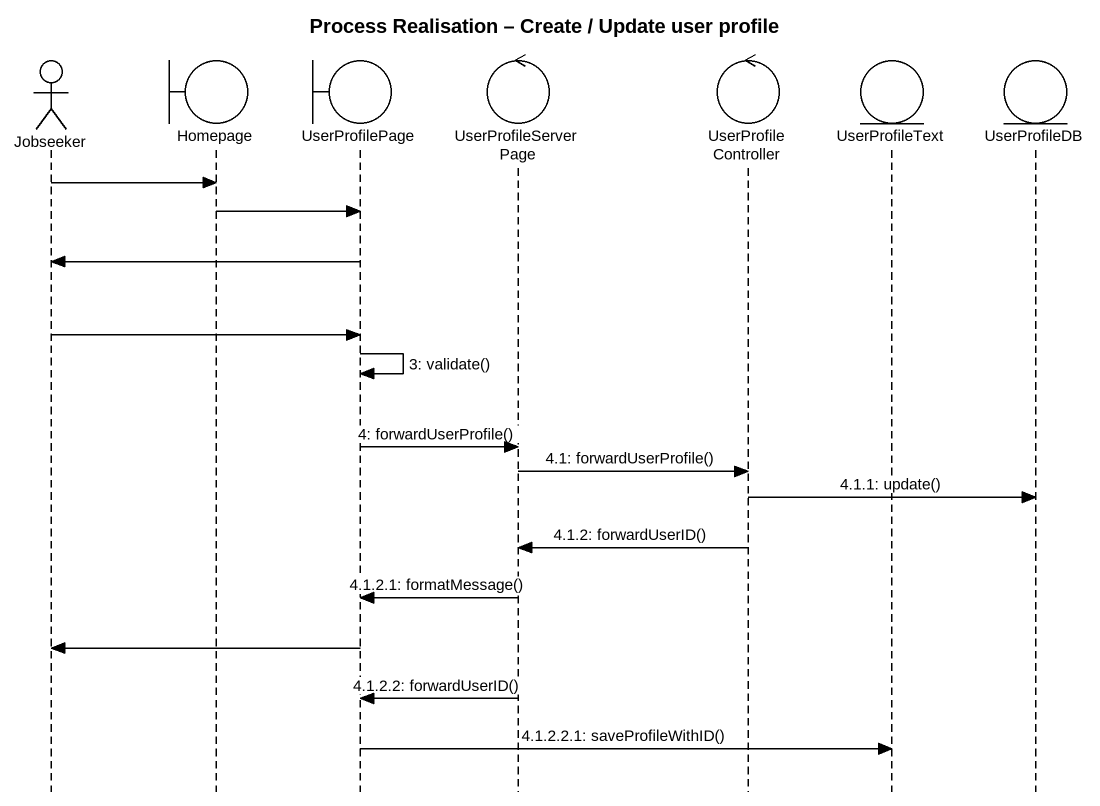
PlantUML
@startuml
title Process Realisation – Create / Update user profile
hide footbox
actor Jobseeker
boundary Homepage
boundary UserProfilePage
control UserProfileServerPage
control UserProfileController
entity UserProfileText
entity UserProfileDB

Jobseeker -> Homepage
Homepage -> UserProfilePage
UserProfilePage -> Jobseeker
Jobseeker -> UserProfilePage
UserProfilePage -> UserProfilePage : 3: validate()
UserProfilePage -> UserProfileServerPage : 4: forwardUserProfile()
UserProfileServerPage -> UserProfileController : 4.1: forwardUserProfile()
UserProfileController -> UserProfileDB : 4.1.1: update()
UserProfileController -> UserProfileServerPage : 4.1.2: forwardUserID()
UserProfileServerPage -> UserProfilePage : 4.1.2.1: formatMessage()
UserProfilePage -> Jobseeker
UserProfileServerPage -> UserProfilePage : 4.1.2.2: forwardUserID()
UserProfilePage -> UserProfileText : 4.1.2.2.1: saveProfileWithID()
@enduml
